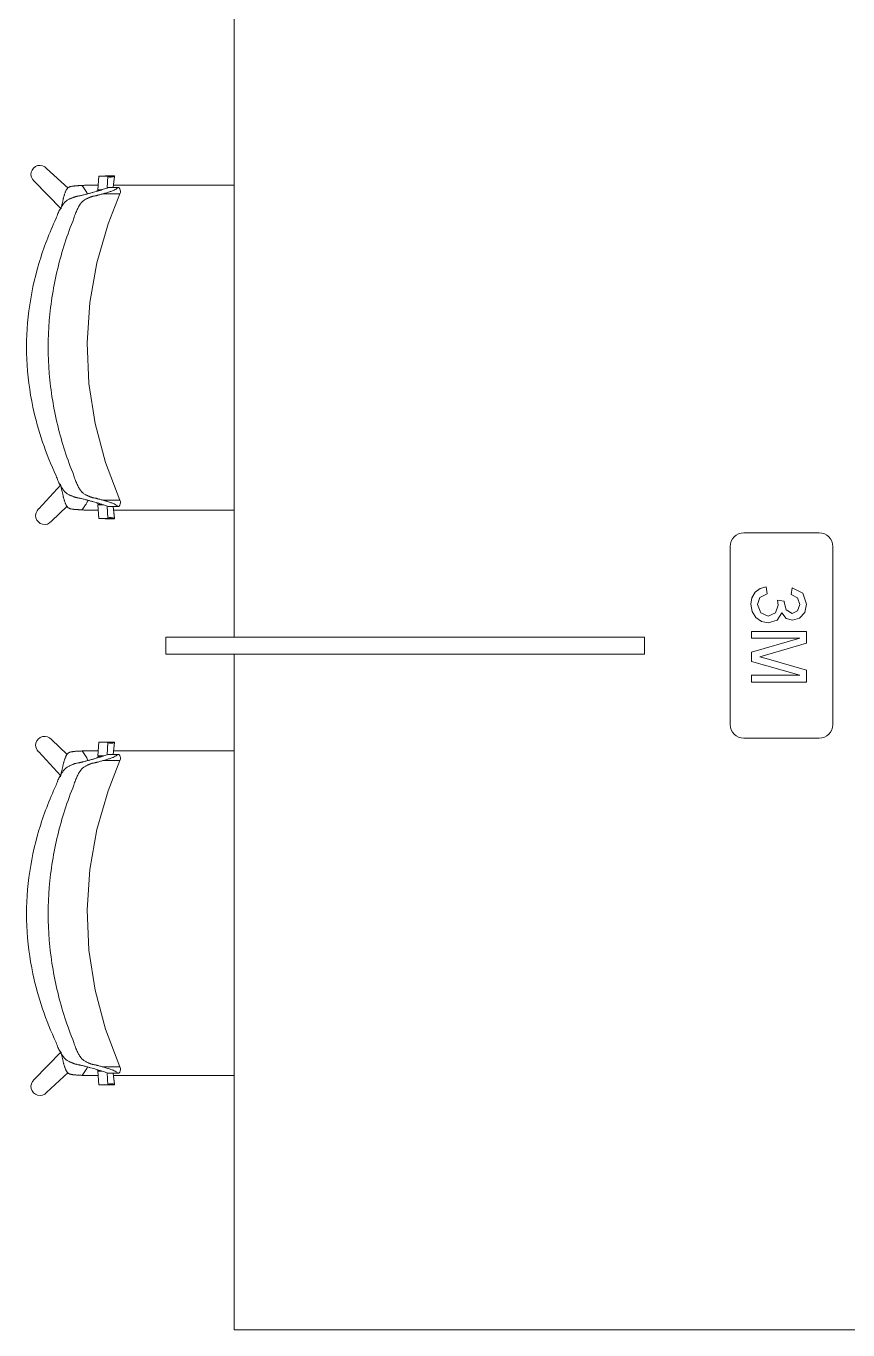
# Model space of a CAD drawing. Header units: millimetres. Extents: x 155927 to 295199, y -4084 to 97293.
# Drawn here: x 194396 to 195597, y 30193 to 32098 of the extents above; entities that cross this region are included whole.
import ezdxf

# ---------------------------------------------------------------- set-up
doc = ezdxf.new("R2010")
doc.units = ezdxf.units.MM
doc.header["$MEASUREMENT"] = 0
doc.layers.add('I-FURN', color=8, linetype='CONTINUOUS', lineweight=9)

msp = doc.modelspace()

# ---------------------------------------------------------------- linework, layer by layer
at = {"layer": 'I-FURN'}
for p, q in [((194699.9, 32192.6), (194699.9, 31205.1)), ((194457.2, 31861.5), (194425.7, 31890.4)), ((194407.5, 31871.7), (194446.9, 31831.1)), ((194500.8, 31859.2), (194502.2, 31879.1)), ((194502.2, 31879.1), (194515.5, 31879.1)), ((194525.2, 31879.5), (194511.9, 31879.5)), ((194515.5, 31879.1), (194514.3, 31861.8)), ((194523.2, 31862.3), (194525.2, 31879.5)), ((194523.3, 31862.3), (194525.2, 31878.5)), ((194506.7, 31859.2), (194500.8, 31859.2)), ((194503.8, 31858.3), (194500.8, 31858.3)), ((194515.6, 31809.2), (194533, 31853.2)), ((194515.8, 31862.3), (194529.4, 31862.3)), ((194532.7, 31860.5), (194531.5, 31862.3)), ((194533.5, 31858.4), (194532.7, 31860.5)), ((194533, 31853.2), (194533.6, 31855)), ((194533.7, 31856.9), (194533.5, 31858.4)), ((194533.6, 31855), (194533.7, 31856.9)), ((194499.1, 31752.5), (194515.6, 31809.2)), ((194488.9, 31694.2), (194499.1, 31752.5)), ((194485.1, 31635.2), (194488.9, 31694.2)), ((194487.7, 31576.1), (194485.1, 31635.2)), ((194496.6, 31517.7), (194487.7, 31576.1)), ((194511.8, 31460.6), (194496.6, 31517.7)), ((194533, 31405.4), (194511.8, 31460.6)), ((194446.4, 31427.9), (194414.2, 31392.7)), ((194432.9, 31374.5), (194455.7, 31396.7)), ((194500.8, 31399.4), (194506.7, 31399.4)), ((194502.2, 31378.5), (194500.8, 31398.4)), ((194500.8, 31398.4), (194509.6, 31398.4)), ((194514.2, 31396.8), (194515.5, 31378.5)), ((194514.3, 31396.8), (194515.5, 31379.4)), ((194515.8, 31396.3), (194529.4, 31396.3)), ((194525.2, 31378.2), (194523, 31396.3)), ((194525.2, 31379.1), (194523.2, 31396.3)), ((194532.7, 31398.1), (194531.5, 31396.3)), ((194533.5, 31400.2), (194532.7, 31398.1)), ((194533, 31405.4), (194533.6, 31403.6)), ((194533.7, 31401.7), (194533.5, 31400.2)), ((194533.6, 31403.6), (194533.7, 31401.7)), ((194515.5, 31378.5), (194502.2, 31378.5)), ((194511.9, 31378.2), (194525.2, 31378.2)), ((195554.9, 31357.6), (195444.9, 31357.6)), ((195424.9, 31337.6), (195424.9, 31077.6)), ((195574.9, 31077.6), (195574.9, 31337.6)), ((195468.6, 31276.3), (195461.3, 31270.8)), ((195477.7, 31278.8), (195468.6, 31276.3)), ((195478.9, 31268.7), (195477.7, 31278.8)), ((195515.3, 31277.5), (195514.1, 31267.5)), ((195531.1, 31269.3), (195515.3, 31277.5)), ((195456.6, 31262.9), (195455.1, 31253.2)), ((195461.3, 31270.8), (195456.6, 31262.9)), ((195465.1, 31252.8), (195468.3, 31263.2)), ((195468.3, 31263.2), (195478.9, 31268.7)), ((195504, 31257.9), (195494, 31259.1)), ((195494, 31259.1), (195495.1, 31252)), ((195503.9, 31256.3), (195504, 31257.9)), ((195506.8, 31244.9), (195503.9, 31256.3)), ((195514.1, 31267.5), (195523.5, 31262.6)), ((195523.5, 31262.6), (195526.6, 31253)), ((195536.7, 31253.3), (195531.1, 31269.3)), ((195455.1, 31253.2), (195456.9, 31242.5)), ((195456.9, 31242.5), (195462.4, 31233.7)), ((195469.5, 31240.6), (195465.1, 31252.8)), ((195480.6, 31236.1), (195469.5, 31240.6)), ((195491, 31240.6), (195480.6, 31236.1)), ((195495.1, 31252), (195491, 31240.6)), ((195493.5, 31229.9), (195500.3, 31240.8)), ((195500.3, 31240.8), (195507, 31232.6)), ((195515.7, 31239.9), (195506.8, 31244.9)), ((195523.5, 31243.5), (195515.7, 31239.9)), ((195526.6, 31253), (195523.5, 31243.5)), ((195526.4, 31232.8), (195533.9, 31241.2)), ((195533.9, 31241.2), (195536.7, 31253.3)), ((195462.4, 31233.7), (195470.6, 31228)), ((195470.6, 31228), (195480.4, 31226.1)), ((195480.4, 31226.1), (195493.5, 31229.9)), ((195507, 31232.6), (195516.2, 31229.8)), ((195516.2, 31229.8), (195526.4, 31232.8)), ((194599.9, 31205.1), (194599.9, 31180.1)), ((194599.9, 31205.1), (194629.9, 31205.1)), ((194629.9, 31205.1), (195259.9, 31205.1)), ((195259.9, 31205.1), (195299.9, 31205.1)), ((195299.9, 31180.1), (195299.9, 31205.1)), ((195456.3, 31213.5), (195456.3, 31203.5)), ((195536.7, 31213.5), (195456.3, 31213.5)), ((195456.3, 31203.5), (195526.6, 31203.5)), ((195526.6, 31203.5), (195456.3, 31183.3)), ((195536.7, 31196.2), (195536.7, 31213.5)), ((194629.9, 31180.1), (194599.9, 31180.1)), ((195259.9, 31180.1), (194629.9, 31180.1)), ((194699.9, 31180.1), (194699.9, 30192.6)), ((195299.9, 31180.1), (195259.9, 31180.1)), ((195456.3, 31183.3), (195456.3, 31169.6)), ((195480, 31179.8), (195536.7, 31196.2)), ((195456.3, 31169.6), (195526.6, 31149.5)), ((195468.2, 31176.5), (195480, 31179.8)), ((195481, 31172.9), (195468.2, 31176.5)), ((195536.7, 31156.7), (195481, 31172.9)), ((195526.6, 31149.5), (195456.3, 31149.5)), ((195456.3, 31149.5), (195456.3, 31139.4)), ((195536.7, 31139.4), (195536.7, 31156.7)), ((195456.3, 31139.4), (195536.7, 31139.4)), ((194455.7, 31033.5), (194432.9, 31055.6)), ((194500.8, 31031.7), (194502.2, 31051.6)), ((194502.2, 31051.6), (194515.5, 31051.6)), ((194525.2, 31051.9), (194511.9, 31051.9)), ((194515.5, 31051.6), (194514.2, 31033.3)), ((194515.5, 31050.7), (194514.3, 31033.3)), ((194523, 31033.8), (194525.2, 31051.9)), ((194523.2, 31033.8), (194525.2, 31051)), ((195444.9, 31057.6), (195554.9, 31057.6)), ((194414.2, 31037.4), (194446.4, 31002.3)), ((194509.6, 31031.7), (194500.8, 31031.7)), ((194506.7, 31030.8), (194500.8, 31030.8)), ((194529.4, 31033.8), (194515.8, 31033.8)), ((194531.5, 31033.8), (194532.6, 31032.3)), ((194532.6, 31032.3), (194533.3, 31030.5)), ((194533.3, 31030.5), (194533.6, 31029.1)), ((194533.6, 31029.1), (194533.6, 31026.8)), ((194515.6, 30980.8), (194533, 31024.7)), ((194533.6, 31026.8), (194533, 31024.7)), ((194499.1, 30924), (194515.6, 30980.8)), ((194488.9, 30865.7), (194499.1, 30924)), ((194485.1, 30806.7), (194488.9, 30865.7)), ((194487.7, 30747.6), (194485.1, 30806.7)), ((194496.6, 30689.2), (194487.7, 30747.6)), ((194511.8, 30632.1), (194496.6, 30689.2)), ((194533, 30576.9), (194511.8, 30632.1)), ((194446.9, 30599.1), (194407.5, 30558.4)), ((194500.8, 30571.8), (194503.8, 30571.8)), ((194502.2, 30551), (194500.8, 30570.9)), ((194500.8, 30570.9), (194506.7, 30570.9)), ((194532.6, 30569.4), (194533.3, 30571.1)), ((194533.6, 30574.9), (194533, 30576.9)), ((194533.3, 30571.1), (194533.6, 30572.6)), ((194533.6, 30572.6), (194533.6, 30574.9)), ((194425.7, 30539.7), (194457.2, 30568.7)), ((194515.5, 30551), (194502.2, 30551)), ((194514.3, 30568.3), (194515.5, 30551)), ((194529.4, 30567.8), (194515.8, 30567.8)), ((194525.2, 30550.7), (194523.2, 30567.8)), ((194525.2, 30551.6), (194523.3, 30567.8)), ((194531.5, 30567.8), (194532.6, 30569.4)), ((194511.9, 30550.7), (194525.2, 30550.7)), ((194699.9, 30192.6), (196299.9, 30192.6))]:
    msp.add_line(p, q, dxfattribs=at)
for centre, radius, start, end in [((194416, 31881.7), 13.1, 41.9662, 229.5824), ((194422.9, 31383), 13.1, 131.9896, 319.6059), ((195444.9, 31337.6), 20, 90, 180), ((195554.9, 31337.6), 20, 0, 90), ((195444.9, 31077.6), 20, 180, 270), ((195554.9, 31077.6), 20, 270, 0), ((194422.9, 31047.1), 13.1, 40.3941, 228.0104), ((194416, 30548.4), 13.1, 130.4176, 318.0338)]:
    msp.add_arc(centre, radius, start, end, dxfattribs=at)
for centre, major_axis, start_param, end_param in [((194506.5, 31896), (0, -17.4), 0.238848, 0.322489), ((194519.8, 31896), (0, -17.4), 6.026179, 6.605675), ((194519.8, 31895), (0, -17.4), 6.026179, 6.605675), ((194506.5, 31361.7), (0, -17.4), 2.819103, 2.902745), ((194519.8, 31362.6), (0, -17.4), 2.819103, 3.398599), ((194519.8, 31361.7), (0, -17.4), 2.819103, 3.398599), ((194506.5, 31068.4), (0, 17.4), 3.380441, 3.464082), ((194519.8, 31068.4), (0, 17.4), 2.884586, 3.464082), ((194519.8, 31067.5), (0, 17.4), 2.884586, 3.464082), ((194506.5, 30534.2), (0, 17.4), 5.960696, 6.044337), ((194519.8, 30535.1), (0, 17.4), 5.960696, 6.540192), ((194519.8, 30534.2), (0, 17.4), 5.960696, 6.540192)]:
    msp.add_ellipse(centre, major_axis=major_axis, ratio=0.978487, start_param=start_param, end_param=end_param, dxfattribs=at)
for points, knots in [([(194439.7, 31817.4), (194440.6, 31820), (194442.4, 31824.7), (194444.9, 31829.8), (194446.9, 31833.4), (194448.5, 31835.9), (194449.9, 31837.7), (194450.8, 31839), (194451.4, 31839.6), (194451.8, 31840.1), (194452.2, 31840.6), (194452.7, 31841.1), (194453.7, 31842.1), (194455.2, 31843.3), (194456.9, 31844.4), (194458.6, 31845.3), (194460.3, 31846.1), (194461.9, 31846.7), (194463.3, 31847.2), (194464.2, 31847.6), (194464.7, 31847.8), (194465.1, 31848), (194465.4, 31848.1), (194465.9, 31848.3), (194466.8, 31848.7), (194468, 31849), (194469.3, 31849.4), (194471, 31849.7), (194472.7, 31850), (194474.4, 31850.3), (194475.7, 31850.6), (194477, 31850.9), (194478.7, 31851.4), (194481.6, 31852.1), (194485.7, 31853.2), (194490.2, 31854.4), (194494.4, 31855.6), (194498.5, 31856.7), (194502.3, 31857.8), (194505.7, 31858.8), (194507.7, 31859.5), (194508.6, 31859.9)], [0, 0, 0, 0, 0.035714, 0.071429, 0.089286, 0.107143, 0.125, 0.133929, 0.138393, 0.142857, 0.147321, 0.151786, 0.160714, 0.178571, 0.196429, 0.214286, 0.232143, 0.25, 0.267857, 0.276786, 0.28125, 0.285714, 0.290179, 0.294643, 0.303571, 0.321429, 0.339286, 0.357143, 0.392857, 0.410714, 0.428571, 0.446429, 0.464286, 0.5, 0.571429, 0.642857, 0.714286, 0.785714, 0.857143, 0.928571, 1, 1, 1, 1]), ([(194446.9, 31831.4), (194447.4, 31833.8), (194448.2, 31837.5), (194449.2, 31842), (194449.8, 31844.4), (194450.2, 31846.3), (194450.7, 31847.9), (194451.1, 31849.5), (194451.6, 31851.1), (194452.1, 31852.8), (194452.7, 31854.6), (194453.3, 31856.3), (194453.9, 31857.6), (194454.4, 31858.6), (194454.8, 31859.3), (194455.3, 31859.9), (194455.9, 31860.8), (194456.8, 31861.8), (194458, 31862.7), (194459.2, 31863.3), (194460.4, 31863.7), (194461.8, 31864.1), (194463, 31864.3), (194463.9, 31864.4), (194464.4, 31864.5), (194464.8, 31864.5), (194465.2, 31864.6), (194465.7, 31864.6), (194466.6, 31864.7), (194467.8, 31864.8), (194469, 31864.9), (194470, 31865), (194470.8, 31865.1), (194471.7, 31865.1), (194472.8, 31865.2), (194474.7, 31865.3), (194476.4, 31865.4), (194477.4, 31865.5)], [0, 0, 0, 0, 0.125, 0.1875, 0.21875, 0.25, 0.28125, 0.3125, 0.34375, 0.375, 0.40625, 0.4375, 0.46875, 0.484375, 0.5, 0.515625, 0.53125, 0.5625, 0.59375, 0.625, 0.65625, 0.6875, 0.71875, 0.734375, 0.742188, 0.75, 0.757812, 0.765625, 0.78125, 0.8125, 0.84375, 0.859375, 0.875, 0.890625, 0.90625, 0.9375, 1, 1, 1, 1]), ([(194508.1, 31853.2), (194506.5, 31852.7), (194504.2, 31852.1), (194501.4, 31851.3), (194499.8, 31850.9), (194498.6, 31850.6), (194497.4, 31850.3), (194495.9, 31850), (194494.5, 31849.8), (194493, 31849.5), (194491.8, 31849.2), (194490.8, 31848.8), (194490, 31848.5), (194489.6, 31848.3), (194489.2, 31848.1), (194488.9, 31848), (194488.4, 31847.8), (194487.5, 31847.4), (194486.2, 31846.8), (194484.6, 31846.1), (194482.9, 31845.3), (194481.2, 31844.3), (194479.5, 31843.1), (194478.1, 31841.9), (194477.2, 31841), (194476.6, 31840.4), (194476.3, 31839.9), (194475.9, 31839.4), (194475.4, 31838.8), (194474.5, 31837.5), (194473.3, 31835.7), (194471.9, 31833.2), (194470.1, 31829.6), (194468, 31824.6), (194466.4, 31819.9), (194465.7, 31817.4)], [0, 0, 0, 0, 0.125, 0.1875, 0.21875, 0.25, 0.28125, 0.3125, 0.375, 0.40625, 0.4375, 0.46875, 0.484375, 0.492188, 0.5, 0.507812, 0.515625, 0.53125, 0.5625, 0.59375, 0.625, 0.65625, 0.6875, 0.71875, 0.734375, 0.742188, 0.75, 0.757812, 0.765625, 0.78125, 0.8125, 0.84375, 0.875, 0.9375, 1, 1, 1, 1]), ([(194485.8, 31852.8), (194485.6, 31853.2), (194484.4, 31855.5), (194481.9, 31859.8), (194479, 31863.6), (194477.4, 31865.5)], [0.93933321, 0.93933321, 0.93933321, 0.93933321, 0.94444444, 0.97222222, 1, 1, 1, 1]), ([(194508.1, 31853.2), (194511.1, 31853.2), (194516.5, 31853.2), (194522.9, 31853.2), (194527.6, 31853.2), (194530.3, 31853.2), (194531.7, 31853.2), (194532.2, 31853.2), (194532.4, 31853.2)], [0, 0, 0, 0, 0.1111111, 0.2222222, 0.3333333, 0.4444444, 0.5, 0.5555556, 0.5555556, 0.5555556, 0.5555556]), ([(194522.9, 31865.7), (194523.6, 31865.7), (194526.8, 31865.7), (194532.7, 31865.7), (194540.5, 31865.7), (194548.2, 31865.7), (194558.3, 31865.7), (194570.7, 31865.7), (194582.9, 31865.7), (194592.8, 31865.7), (194600.4, 31865.7), (194608, 31865.7), (194618.1, 31865.7), (194630.5, 31865.7), (194645.4, 31865.7), (194660.5, 31865.7), (194675.7, 31865.7), (194688.7, 31865.7), (194696.8, 31865.7), (194699.8, 31865.7)], [-0.8977274, -0.8977274, -0.8977274, -0.8977274, -0.8928571, -0.875, -0.8571429, -0.8392857, -0.8214286, -0.7857143, -0.75, -0.7321429, -0.7142857, -0.6964286, -0.6785714, -0.6428571, -0.6071429, -0.5714286, -0.5357143, -0.5, -0.4781841, -0.4781841, -0.4781841, -0.4781841]), ([(194529.8, 31862.3), (194530.1, 31862.3), (194530.9, 31862.3), (194531.5, 31862.3), (194531.4, 31862.3), (194530.8, 31862.3), (194530, 31862.3), (194529.4, 31862.3)], [0.4171888, 0.4171888, 0.4171888, 0.4171888, 0.5, 0.625, 0.75, 0.875, 1, 1, 1, 1]), ([(194439.7, 31441.2), (194432.2, 31457.2), (194419, 31490.1), (194403.2, 31547), (194394.7, 31611.5), (194397.9, 31682.5), (194410.4, 31740.3), (194425.5, 31785), (194434.7, 31806.7), (194439.7, 31817.4)], [-1, -1, -1, -1, -0.863636, -0.727273, -0.545455, -0.363636, -0.181818, -0.090909, 0, 0, 0, 0]), ([(194465.7, 31817.4), (194460.9, 31805.5), (194452.1, 31781.3), (194438, 31731.7), (194427.7, 31668), (194427.7, 31590.5), (194438, 31526.8), (194452.1, 31477.3), (194460.9, 31453.1), (194465.7, 31441.2)], [-1, -1, -1, -1, -0.9, -0.8, -0.6, -0.4, -0.2, -0.1, 0, 0, 0, 0]), ([(194508.6, 31398.7), (194506.7, 31399.4), (194503.5, 31400.5), (194498.5, 31401.9), (194494.4, 31403), (194490.2, 31404.2), (194485.7, 31405.4), (194481.6, 31406.5), (194478.3, 31407.3), (194476.1, 31407.9), (194474.4, 31408.3), (194472.7, 31408.6), (194471, 31408.9), (194469.3, 31409.2), (194468, 31409.6), (194466.8, 31409.9), (194465.9, 31410.2), (194465.4, 31410.4), (194465.1, 31410.6), (194464.7, 31410.8), (194464.2, 31411), (194463.3, 31411.3), (194461.9, 31411.9), (194460.3, 31412.5), (194458.6, 31413.3), (194456.9, 31414.2), (194455.2, 31415.3), (194453.7, 31416.5), (194452.7, 31417.4), (194452.2, 31418), (194451.8, 31418.5), (194451.4, 31419), (194450.8, 31419.6), (194449.9, 31420.8), (194448.5, 31422.7), (194446.9, 31425.2), (194444.9, 31428.8), (194442.4, 31433.9), (194440.6, 31438.6), (194439.7, 31441.2)], [0, 0, 0, 0, 0.142857, 0.214286, 0.285714, 0.357143, 0.428571, 0.5, 0.535714, 0.571429, 0.589286, 0.607143, 0.642857, 0.660714, 0.678571, 0.696429, 0.705357, 0.709821, 0.714286, 0.71875, 0.723214, 0.732143, 0.75, 0.767857, 0.785714, 0.803571, 0.821429, 0.839286, 0.848214, 0.852679, 0.857143, 0.861607, 0.866071, 0.875, 0.892857, 0.910714, 0.928571, 0.964286, 1, 1, 1, 1]), ([(194465.7, 31441.2), (194466.4, 31438.7), (194468, 31434), (194470.1, 31429), (194471.9, 31425.4), (194473.3, 31422.9), (194474.5, 31421), (194475.4, 31419.8), (194475.9, 31419.2), (194476.3, 31418.7), (194476.6, 31418.2), (194477.2, 31417.6), (194478.1, 31416.7), (194479.5, 31415.5), (194481.2, 31414.3), (194482.9, 31413.3), (194484.6, 31412.5), (194486.2, 31411.8), (194487.5, 31411.2), (194488.4, 31410.8), (194488.9, 31410.6), (194489.2, 31410.5), (194489.6, 31410.3), (194490, 31410.1), (194490.8, 31409.8), (194491.8, 31409.4), (194493, 31409.1), (194494.5, 31408.8), (194495.9, 31408.6), (194497.4, 31408.3), (194498.6, 31408), (194499.8, 31407.7), (194501.4, 31407.3), (194504.2, 31406.5), (194506.5, 31405.9), (194508.1, 31405.4)], [0, 0, 0, 0, 0.0625, 0.125, 0.15625, 0.1875, 0.21875, 0.234375, 0.242188, 0.25, 0.257812, 0.265625, 0.28125, 0.3125, 0.34375, 0.375, 0.40625, 0.4375, 0.46875, 0.484375, 0.492188, 0.5, 0.507812, 0.515625, 0.53125, 0.5625, 0.59375, 0.625, 0.6875, 0.71875, 0.75, 0.78125, 0.8125, 0.875, 1, 1, 1, 1]), ([(194477.4, 31391.2), (194476.4, 31391.3), (194474.7, 31391.4), (194472.8, 31391.5), (194471.7, 31391.6), (194470.8, 31391.6), (194470, 31391.7), (194469, 31391.7), (194467.8, 31391.8), (194466.6, 31392), (194465.7, 31392), (194465.2, 31392.1), (194464.8, 31392.2), (194464.4, 31392.2), (194463.9, 31392.3), (194463, 31392.4), (194461.8, 31392.6), (194460.4, 31392.9), (194459.2, 31393.4), (194458, 31394), (194456.8, 31394.9), (194455.9, 31395.9), (194455.3, 31396.8), (194454.8, 31397.4), (194454.4, 31398.1), (194453.9, 31399.1), (194453.3, 31400.4), (194452.7, 31402.1), (194452.1, 31403.9), (194451.6, 31405.6), (194451.1, 31407.2), (194450.7, 31408.8), (194450.2, 31410.4), (194449.8, 31412.3), (194449.2, 31414.7), (194448.2, 31419.2), (194447.4, 31422.9), (194446.9, 31425.3)], [0, 0, 0, 0, 0.0625, 0.09375, 0.109375, 0.125, 0.140625, 0.15625, 0.1875, 0.21875, 0.234375, 0.242188, 0.25, 0.257812, 0.265625, 0.28125, 0.3125, 0.34375, 0.375, 0.40625, 0.4375, 0.46875, 0.484375, 0.5, 0.515625, 0.53125, 0.5625, 0.59375, 0.625, 0.65625, 0.6875, 0.71875, 0.75, 0.78125, 0.8125, 0.875, 1, 1, 1, 1]), ([(194477.4, 31391.2), (194479, 31393.1), (194481.9, 31396.9), (194484.7, 31401.6), (194486, 31404.4), (194486.4, 31405.2)], [0, 0, 0, 0, 0.02777778, 0.05555556, 0.06696683, 0.06696683, 0.06696683, 0.06696683]), ([(194532.4, 31405.4), (194532.1, 31405.4), (194531.5, 31405.4), (194529.5, 31405.4), (194525.6, 31405.4), (194518.4, 31405.4), (194511.9, 31405.4), (194508.1, 31405.4)], [0.4444444, 0.4444444, 0.4444444, 0.4444444, 0.5138889, 0.5833333, 0.7222222, 0.8611111, 1, 1, 1, 1]), ([(194699.8, 31391), (194696.7, 31391), (194688.7, 31391), (194678.2, 31391), (194668.3, 31391), (194660.7, 31391), (194653.1, 31391), (194643.1, 31391), (194630.7, 31391), (194618.2, 31391), (194608.1, 31391), (194600.4, 31391), (194592.8, 31391), (194582.7, 31391), (194570.2, 31391), (194555.1, 31391), (194539.7, 31391), (194529, 31391), (194523.4, 31391), (194522.9, 31391)], [-0.5222179, -0.5222179, -0.5222179, -0.5222179, -0.5, -0.4642857, -0.4464286, -0.4285714, -0.4107143, -0.3928571, -0.3571429, -0.3214286, -0.3035714, -0.2857143, -0.2678571, -0.25, -0.2142857, -0.1785714, -0.1428571, -0.1071429, -0.103964, -0.103964, -0.103964, -0.103964]), ([(194529.4, 31396.3), (194530, 31396.3), (194530.8, 31396.3), (194531.4, 31396.3), (194531.5, 31396.3), (194530.9, 31396.3), (194530.1, 31396.3), (194529.8, 31396.3)], [0, 0, 0, 0, 0.125, 0.25, 0.375, 0.5, 0.5837817, 0.5837817, 0.5837817, 0.5837817]), ([(194439.7, 30989), (194440.6, 30991.5), (194442.4, 30996.2), (194444.9, 31001.3), (194446.9, 31004.9), (194448.5, 31007.4), (194449.9, 31009.3), (194450.8, 31010.5), (194451.4, 31011.1), (194451.8, 31011.6), (194452.2, 31012.1), (194452.7, 31012.7), (194453.7, 31013.6), (194455.2, 31014.8), (194456.9, 31015.9), (194458.6, 31016.8), (194460.3, 31017.6), (194461.9, 31018.3), (194463.3, 31018.8), (194464.2, 31019.1), (194464.7, 31019.4), (194465.1, 31019.5), (194465.4, 31019.7), (194465.9, 31019.9), (194466.8, 31020.2), (194468, 31020.6), (194469.3, 31020.9), (194471, 31021.2), (194472.7, 31021.5), (194474.4, 31021.8), (194475.7, 31022.1), (194477, 31022.5), (194478.7, 31022.9), (194481.6, 31023.7), (194485.7, 31024.7), (194490.2, 31025.9), (194494.4, 31027.1), (194498.5, 31028.2), (194502.3, 31029.3), (194505.7, 31030.4), (194507.7, 31031), (194508.6, 31031.4)], [0, 0, 0, 0, 0.035714, 0.071429, 0.089286, 0.107143, 0.125, 0.133929, 0.138393, 0.142857, 0.147321, 0.151786, 0.160714, 0.178571, 0.196429, 0.214286, 0.232143, 0.25, 0.267857, 0.276786, 0.28125, 0.285714, 0.290179, 0.294643, 0.303571, 0.321429, 0.339286, 0.357143, 0.392857, 0.410714, 0.428571, 0.446429, 0.464286, 0.5, 0.571429, 0.642857, 0.714286, 0.785714, 0.857143, 0.928571, 1, 1, 1, 1]), ([(194446.9, 31004.9), (194447.4, 31007.2), (194448.2, 31011), (194449.2, 31015.4), (194449.8, 31017.9), (194450.2, 31019.7), (194450.7, 31021.4), (194451.1, 31022.9), (194451.6, 31024.5), (194452.1, 31026.2), (194452.7, 31028), (194453.3, 31029.7), (194453.9, 31031), (194454.4, 31032), (194454.8, 31032.7), (194455.3, 31033.4), (194455.9, 31034.2), (194456.8, 31035.2), (194458, 31036.1), (194459.2, 31036.7), (194460.4, 31037.2), (194461.8, 31037.5), (194463, 31037.7), (194463.9, 31037.8), (194464.4, 31037.9), (194464.8, 31038), (194465.2, 31038), (194465.7, 31038.1), (194466.6, 31038.2), (194467.8, 31038.3), (194469, 31038.4), (194470, 31038.4), (194470.8, 31038.5), (194471.7, 31038.6), (194472.8, 31038.6), (194474.7, 31038.7), (194476.4, 31038.8), (194477.4, 31038.9)], [0, 0, 0, 0, 0.125, 0.1875, 0.21875, 0.25, 0.28125, 0.3125, 0.34375, 0.375, 0.40625, 0.4375, 0.46875, 0.484375, 0.5, 0.515625, 0.53125, 0.5625, 0.59375, 0.625, 0.65625, 0.6875, 0.71875, 0.734375, 0.742188, 0.75, 0.757812, 0.765625, 0.78125, 0.8125, 0.84375, 0.859375, 0.875, 0.890625, 0.90625, 0.9375, 1, 1, 1, 1]), ([(194486.4, 31024.9), (194486, 31025.7), (194484.7, 31028.5), (194481.9, 31033.2), (194479, 31037), (194477.4, 31038.9)], [0.93303317, 0.93303317, 0.93303317, 0.93303317, 0.94444444, 0.97222222, 1, 1, 1, 1]), ([(194522.9, 31039.1), (194523.4, 31039.1), (194528.9, 31039.1), (194539.7, 31039.1), (194555.1, 31039.1), (194570.2, 31039.1), (194582.7, 31039.1), (194592.8, 31039.1), (194600.4, 31039.1), (194608.1, 31039.1), (194618.2, 31039.1), (194630.7, 31039.1), (194643.1, 31039.1), (194653.1, 31039.1), (194660.7, 31039.1), (194668.3, 31039.1), (194678.2, 31039.1), (194688.7, 31039.1), (194696.7, 31039.1), (194699.8, 31039.1)], [-0.896036, -0.896036, -0.896036, -0.896036, -0.8928571, -0.8571429, -0.8214286, -0.7857143, -0.75, -0.7321429, -0.7142857, -0.6964286, -0.6785714, -0.6428571, -0.6071429, -0.5892857, -0.5714286, -0.5535714, -0.5357143, -0.5, -0.4777821, -0.4777821, -0.4777821, -0.4777821]), ([(194529.8, 31033.8), (194530.1, 31033.8), (194530.9, 31033.8), (194531.5, 31033.8), (194531.4, 31033.8), (194530.8, 31033.8), (194530, 31033.8), (194529.4, 31033.8)], [0.4162183, 0.4162183, 0.4162183, 0.4162183, 0.5, 0.625, 0.75, 0.875, 1, 1, 1, 1]), ([(194508.1, 31024.7), (194506.5, 31024.3), (194504.2, 31023.6), (194501.4, 31022.8), (194499.8, 31022.4), (194498.6, 31022.1), (194497.4, 31021.8), (194495.9, 31021.5), (194494.5, 31021.3), (194493, 31021), (194491.8, 31020.7), (194490.8, 31020.3), (194490, 31020), (194489.6, 31019.8), (194489.2, 31019.7), (194488.9, 31019.5), (194488.4, 31019.3), (194487.5, 31018.9), (194486.2, 31018.4), (194484.6, 31017.6), (194482.9, 31016.8), (194481.2, 31015.8), (194479.5, 31014.7), (194478.1, 31013.5), (194477.2, 31012.5), (194476.6, 31011.9), (194476.3, 31011.4), (194475.9, 31010.9), (194475.4, 31010.3), (194474.5, 31009.1), (194473.3, 31007.2), (194471.9, 31004.7), (194470.1, 31001.2), (194468, 30996.1), (194466.4, 30991.4), (194465.7, 30989)], [0, 0, 0, 0, 0.125, 0.1875, 0.21875, 0.25, 0.28125, 0.3125, 0.375, 0.40625, 0.4375, 0.46875, 0.484375, 0.492188, 0.5, 0.507812, 0.515625, 0.53125, 0.5625, 0.59375, 0.625, 0.65625, 0.6875, 0.71875, 0.734375, 0.742188, 0.75, 0.757812, 0.765625, 0.78125, 0.8125, 0.84375, 0.875, 0.9375, 1, 1, 1, 1]), ([(194508.1, 31024.7), (194511.1, 31024.7), (194516.5, 31024.7), (194522.9, 31024.7), (194527.6, 31024.7), (194530.3, 31024.7), (194531.7, 31024.7), (194532.2, 31024.7), (194532.4, 31024.7)], [0, 0, 0, 0, 0.1111111, 0.2222222, 0.3333333, 0.4444444, 0.5, 0.5555556, 0.5555556, 0.5555556, 0.5555556]), ([(194439.7, 30612.7), (194432.2, 30628.8), (194419, 30661.6), (194403.2, 30718.5), (194394.7, 30783), (194397.9, 30854), (194410.4, 30911.8), (194425.5, 30956.5), (194434.7, 30978.2), (194439.7, 30989)], [-1, -1, -1, -1, -0.863636, -0.727273, -0.545455, -0.363636, -0.181818, -0.090909, 0, 0, 0, 0]), ([(194465.7, 30989), (194460.9, 30977), (194452.1, 30952.9), (194438, 30903.3), (194427.7, 30839.6), (194427.7, 30762.1), (194438, 30698.4), (194452.1, 30648.8), (194460.9, 30624.6), (194465.7, 30612.7)], [-1, -1, -1, -1, -0.9, -0.8, -0.6, -0.4, -0.2, -0.1, 0, 0, 0, 0]), ([(194508.6, 30570.3), (194506.7, 30570.9), (194503.5, 30572), (194498.5, 30573.4), (194494.4, 30574.6), (194490.2, 30575.7), (194485.7, 30576.9), (194481.6, 30578), (194478.3, 30578.9), (194476.1, 30579.4), (194474.4, 30579.8), (194472.7, 30580.1), (194471, 30580.4), (194469.3, 30580.8), (194468, 30581.1), (194466.8, 30581.5), (194465.9, 30581.8), (194465.4, 30582), (194465.1, 30582.1), (194464.7, 30582.3), (194464.2, 30582.5), (194463.3, 30582.9), (194461.9, 30583.4), (194460.3, 30584.1), (194458.6, 30584.8), (194456.9, 30585.7), (194455.2, 30586.9), (194453.7, 30588), (194452.7, 30589), (194452.2, 30589.6), (194451.8, 30590), (194451.4, 30590.5), (194450.8, 30591.2), (194449.9, 30592.4), (194448.5, 30594.2), (194446.9, 30596.7), (194444.9, 30600.3), (194442.4, 30605.4), (194440.6, 30610.2), (194439.7, 30612.7)], [0, 0, 0, 0, 0.142857, 0.214286, 0.285714, 0.357143, 0.428571, 0.5, 0.535714, 0.571429, 0.589286, 0.607143, 0.642857, 0.660714, 0.678571, 0.696429, 0.705357, 0.709821, 0.714286, 0.71875, 0.723214, 0.732143, 0.75, 0.767857, 0.785714, 0.803571, 0.821429, 0.839286, 0.848214, 0.852679, 0.857143, 0.861607, 0.866071, 0.875, 0.892857, 0.910714, 0.928571, 0.964286, 1, 1, 1, 1]), ([(194465.7, 30612.7), (194466.4, 30610.2), (194468, 30605.5), (194470.1, 30600.5), (194471.9, 30596.9), (194473.3, 30594.4), (194474.5, 30592.6), (194475.4, 30591.4), (194475.9, 30590.7), (194476.3, 30590.2), (194476.6, 30589.7), (194477.2, 30589.2), (194478.1, 30588.2), (194479.5, 30587), (194481.2, 30585.8), (194482.9, 30584.8), (194484.6, 30584), (194486.2, 30583.3), (194487.5, 30582.7), (194488.4, 30582.4), (194488.9, 30582.1), (194489.2, 30582), (194489.6, 30581.8), (194490, 30581.6), (194490.8, 30581.3), (194491.8, 30581), (194493, 30580.6), (194494.5, 30580.3), (194495.9, 30580.1), (194497.4, 30579.8), (194498.6, 30579.6), (194499.8, 30579.2), (194501.4, 30578.8), (194504.2, 30578), (194506.5, 30577.4), (194508.1, 30576.9)], [0, 0, 0, 0, 0.0625, 0.125, 0.15625, 0.1875, 0.21875, 0.234375, 0.242188, 0.25, 0.257812, 0.265625, 0.28125, 0.3125, 0.34375, 0.375, 0.40625, 0.4375, 0.46875, 0.484375, 0.492188, 0.5, 0.507812, 0.515625, 0.53125, 0.5625, 0.59375, 0.625, 0.6875, 0.71875, 0.75, 0.78125, 0.8125, 0.875, 1, 1, 1, 1]), ([(194477.4, 30564.6), (194476.4, 30564.7), (194474.7, 30564.8), (194472.8, 30564.9), (194471.7, 30565), (194470.8, 30565), (194470, 30565.1), (194469, 30565.2), (194467.8, 30565.3), (194466.6, 30565.4), (194465.7, 30565.5), (194465.2, 30565.5), (194464.8, 30565.6), (194464.4, 30565.6), (194463.9, 30565.7), (194463, 30565.8), (194461.8, 30566), (194460.4, 30566.4), (194459.2, 30566.8), (194458, 30567.4), (194456.8, 30568.3), (194455.9, 30569.3), (194455.3, 30570.2), (194454.8, 30570.9), (194454.4, 30571.5), (194453.9, 30572.5), (194453.3, 30573.8), (194452.7, 30575.5), (194452.1, 30577.3), (194451.6, 30579), (194451.1, 30580.6), (194450.7, 30582.2), (194450.2, 30583.9), (194449.8, 30585.7), (194449.2, 30588.2), (194448.2, 30592.6), (194447.4, 30596.3), (194446.9, 30598.7)], [0, 0, 0, 0, 0.0625, 0.09375, 0.109375, 0.125, 0.140625, 0.15625, 0.1875, 0.21875, 0.234375, 0.242188, 0.25, 0.257812, 0.265625, 0.28125, 0.3125, 0.34375, 0.375, 0.40625, 0.4375, 0.46875, 0.484375, 0.5, 0.515625, 0.53125, 0.5625, 0.59375, 0.625, 0.65625, 0.6875, 0.71875, 0.75, 0.78125, 0.8125, 0.875, 1, 1, 1, 1]), ([(194477.4, 30564.6), (194479, 30566.5), (194481.9, 30570.3), (194484.4, 30574.6), (194485.6, 30576.9), (194485.8, 30577.3)], [0, 0, 0, 0, 0.02777778, 0.05555556, 0.06066679, 0.06066679, 0.06066679, 0.06066679]), ([(194532.4, 30576.9), (194532.1, 30576.9), (194531.5, 30576.9), (194529.5, 30576.9), (194525.6, 30576.9), (194518.4, 30576.9), (194511.9, 30576.9), (194508.1, 30576.9)], [0.4444444, 0.4444444, 0.4444444, 0.4444444, 0.5138889, 0.5833333, 0.7222222, 0.8611111, 1, 1, 1, 1]), ([(194699.8, 30564.4), (194696.8, 30564.4), (194688.7, 30564.4), (194675.7, 30564.4), (194660.5, 30564.4), (194645.4, 30564.4), (194630.5, 30564.4), (194618.1, 30564.4), (194608, 30564.4), (194600.4, 30564.4), (194592.8, 30564.4), (194582.9, 30564.4), (194570.7, 30564.4), (194558.3, 30564.4), (194548.2, 30564.4), (194540.5, 30564.4), (194532.7, 30564.4), (194526.8, 30564.4), (194523.6, 30564.4), (194522.9, 30564.4)], [-0.5218159, -0.5218159, -0.5218159, -0.5218159, -0.5, -0.4642857, -0.4285714, -0.3928571, -0.3571429, -0.3214286, -0.3035714, -0.2857143, -0.2678571, -0.25, -0.2142857, -0.1785714, -0.1607143, -0.1428571, -0.125, -0.1071429, -0.1022726, -0.1022726, -0.1022726, -0.1022726]), ([(194529.4, 30567.8), (194530, 30567.8), (194530.8, 30567.8), (194531.4, 30567.8), (194531.5, 30567.8), (194530.9, 30567.8), (194530.1, 30567.8), (194529.8, 30567.8)], [0, 0, 0, 0, 0.125, 0.25, 0.375, 0.5, 0.5828112, 0.5828112, 0.5828112, 0.5828112])]:
    msp.add_open_spline(points, degree=3, knots=knots, dxfattribs=at)
for points in [[(194477.4, 31865.5), (194478.1, 31865.5), (194479.4, 31865.6), (194480.6, 31865.6), (194481.3, 31865.7)], [(194481.3, 31865.7), (194487.4, 31865.7), (194493.8, 31865.7), (194500.3, 31865.7)], [(194500, 31858.1), (194499.8, 31857.7), (194499.5, 31857.4), (194499.2, 31857)], [(194529.4, 31862.3), (194529.2, 31861.9), (194528.5, 31861), (194526.4, 31859.5), (194523.1, 31858), (194518.9, 31856.5), (194513.9, 31854.8), (194510.1, 31853.7), (194508.1, 31853.2)], [(194508.6, 31859.9), (194509.9, 31860.3), (194512.4, 31861.1), (194514.7, 31861.9), (194515.8, 31862.3)], [(194446.2, 31428.9), (194446.4, 31427.7), (194446.6, 31426.5), (194446.9, 31425.3)], [(194446.9, 31425.3), (194446.6, 31426.5), (194446.4, 31427.7), (194446.2, 31428.9)], [(194481.3, 31391), (194480.6, 31391), (194479.4, 31391.1), (194478.1, 31391.2), (194477.4, 31391.2)], [(194500.2, 31391), (194493.7, 31391), (194487.4, 31391), (194481.3, 31391)], [(194499.2, 31401.6), (194499.5, 31401.2), (194499.8, 31400.8), (194500, 31400.5)], [(194508.1, 31405.4), (194510.1, 31404.9), (194513.9, 31403.8), (194518.9, 31402.1), (194523.1, 31400.6), (194526.4, 31399.1), (194528.5, 31397.6), (194529.2, 31396.7), (194529.4, 31396.3)], [(194515.8, 31396.3), (194514.7, 31396.7), (194512.4, 31397.5), (194509.9, 31398.3), (194508.6, 31398.7)], [(194477.4, 31038.9), (194478.1, 31038.9), (194479.4, 31039), (194480.6, 31039.1), (194481.3, 31039.1)], [(194481.3, 31039.1), (194487.4, 31039.1), (194493.7, 31039.1), (194500.2, 31039.1)], [(194500, 31029.6), (194499.8, 31029.3), (194499.5, 31028.9), (194499.2, 31028.5)], [(194529.4, 31033.8), (194529.2, 31033.4), (194528.5, 31032.5), (194526.4, 31031), (194523.1, 31029.5), (194518.9, 31028), (194513.9, 31026.3), (194510.1, 31025.2), (194508.1, 31024.7)], [(194508.6, 31031.4), (194509.9, 31031.8), (194512.4, 31032.6), (194514.7, 31033.4), (194515.8, 31033.8)], [(194446.2, 31001.3), (194446.4, 31002.5), (194446.6, 31003.7), (194446.9, 31004.9)], [(194446.9, 31004.9), (194446.6, 31003.6), (194446.4, 31002.4), (194446.2, 31001.2)], [(194499.2, 30573.2), (194499.5, 30572.8), (194499.8, 30572.4), (194500, 30572)], [(194508.1, 30576.9), (194510.1, 30576.4), (194513.9, 30575.3), (194518.9, 30573.7), (194523.1, 30572.1), (194526.4, 30570.7), (194528.5, 30569.2), (194529.2, 30568.3), (194529.4, 30567.8)], [(194515.8, 30567.8), (194514.7, 30568.2), (194512.4, 30569), (194509.9, 30569.9), (194508.6, 30570.3)], [(194481.3, 30564.4), (194480.6, 30564.5), (194479.4, 30564.5), (194478.1, 30564.6), (194477.4, 30564.6)], [(194500.3, 30564.4), (194493.8, 30564.4), (194487.4, 30564.4), (194481.3, 30564.4)]]:
    msp.add_open_spline(points, degree=3, dxfattribs=at)

doc.saveas('drawing.dxf')
